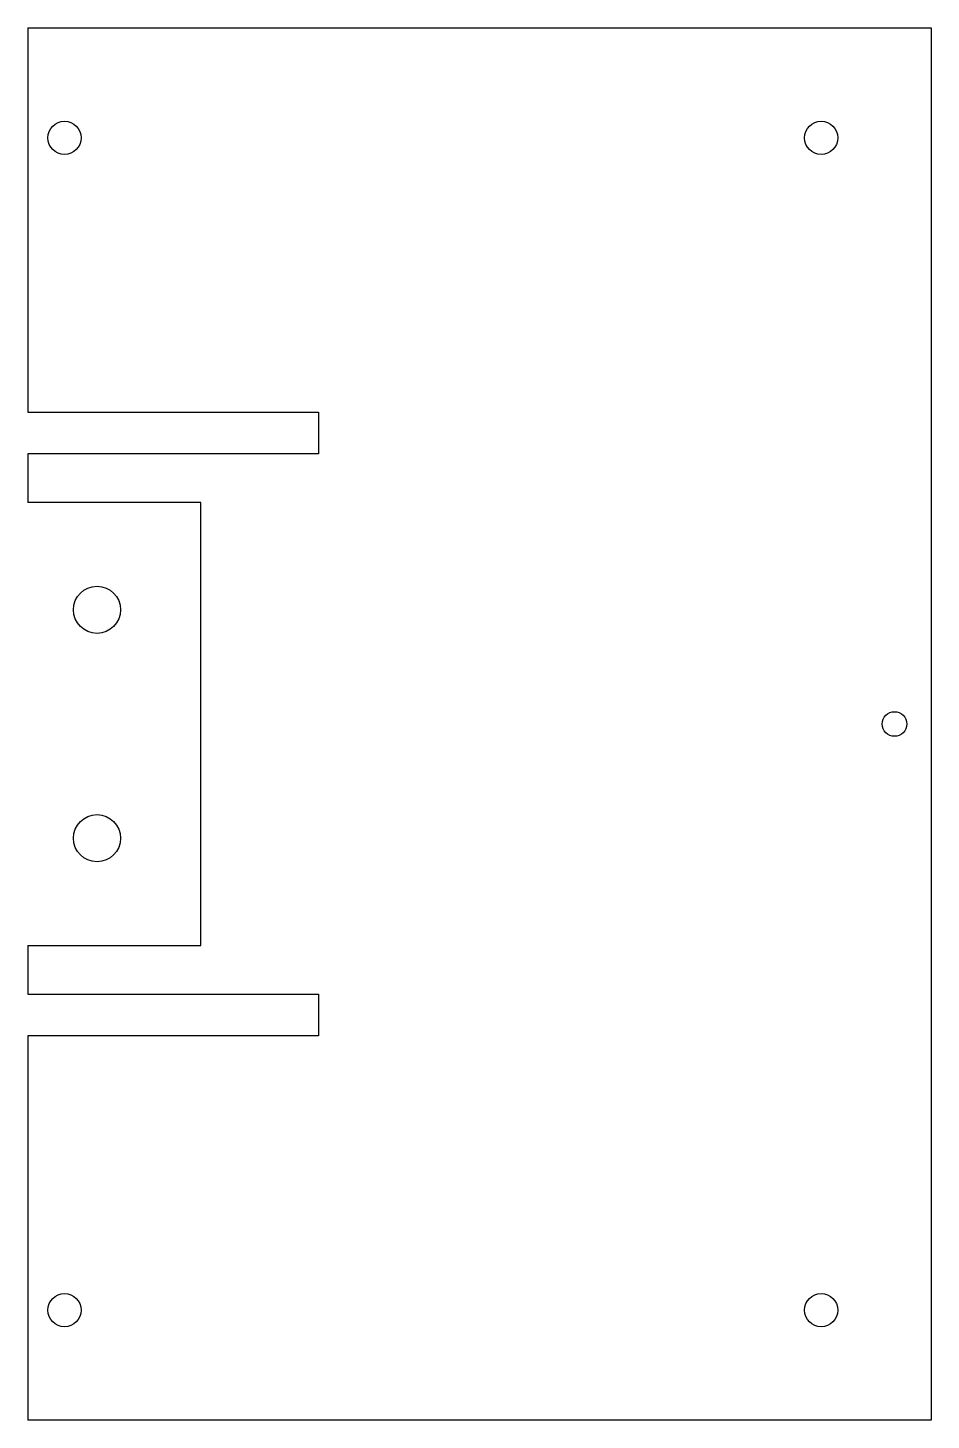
# Model space of a CAD drawing. Header units: millimetres. Extents: x 140 to 223, y -146 to -19.
import ezdxf

# ---------------------------------------------------------------- set-up
doc = ezdxf.new("R2010")
doc.units = ezdxf.units.MM
doc.layers.add('Sketch102', color=7, linetype='CONTINUOUS')

msp = doc.modelspace()

# ---------------------------------------------------------------- linework, layer by layer
at = {"layer": 'Sketch102'}
for p, q in [((139.7, -18.669), (222.631, -18.669)), ((139.7, -18.669), (139.7, -53.9496)), ((222.631, -18.669), (222.631, -146.431)), ((139.7, -53.9496), (166.37, -53.9496)), ((166.37, -53.9496), (166.37, -57.7596)), ((139.7, -57.7596), (139.7, -62.23)), ((166.37, -57.7596), (139.7, -57.7596)), ((155.575, -62.23), (139.7, -62.23)), ((155.575, -102.87), (155.575, -62.23)), ((139.7, -102.87), (139.7, -107.34)), ((139.7, -102.87), (155.575, -102.87)), ((139.7, -107.34), (166.37, -107.34)), ((166.37, -107.34), (166.37, -111.15)), ((139.7, -111.15), (139.7, -146.431)), ((166.37, -111.15), (139.7, -111.15)), ((222.631, -146.431), (139.7, -146.431))]:
    msp.add_line(p, q, dxfattribs=at)
for centre, radius in [((143.065, -28.7655), 1.524), ((212.535, -28.7655), 1.524), ((146.05, -72.0725), 2.159), ((219.266, -82.55), 1.1303), ((146.05, -93.0275), 2.159), ((143.065, -136.334), 1.524), ((212.535, -136.334), 1.524)]:
    msp.add_circle(centre, radius, dxfattribs=at)

doc.saveas('drawing.dxf')
